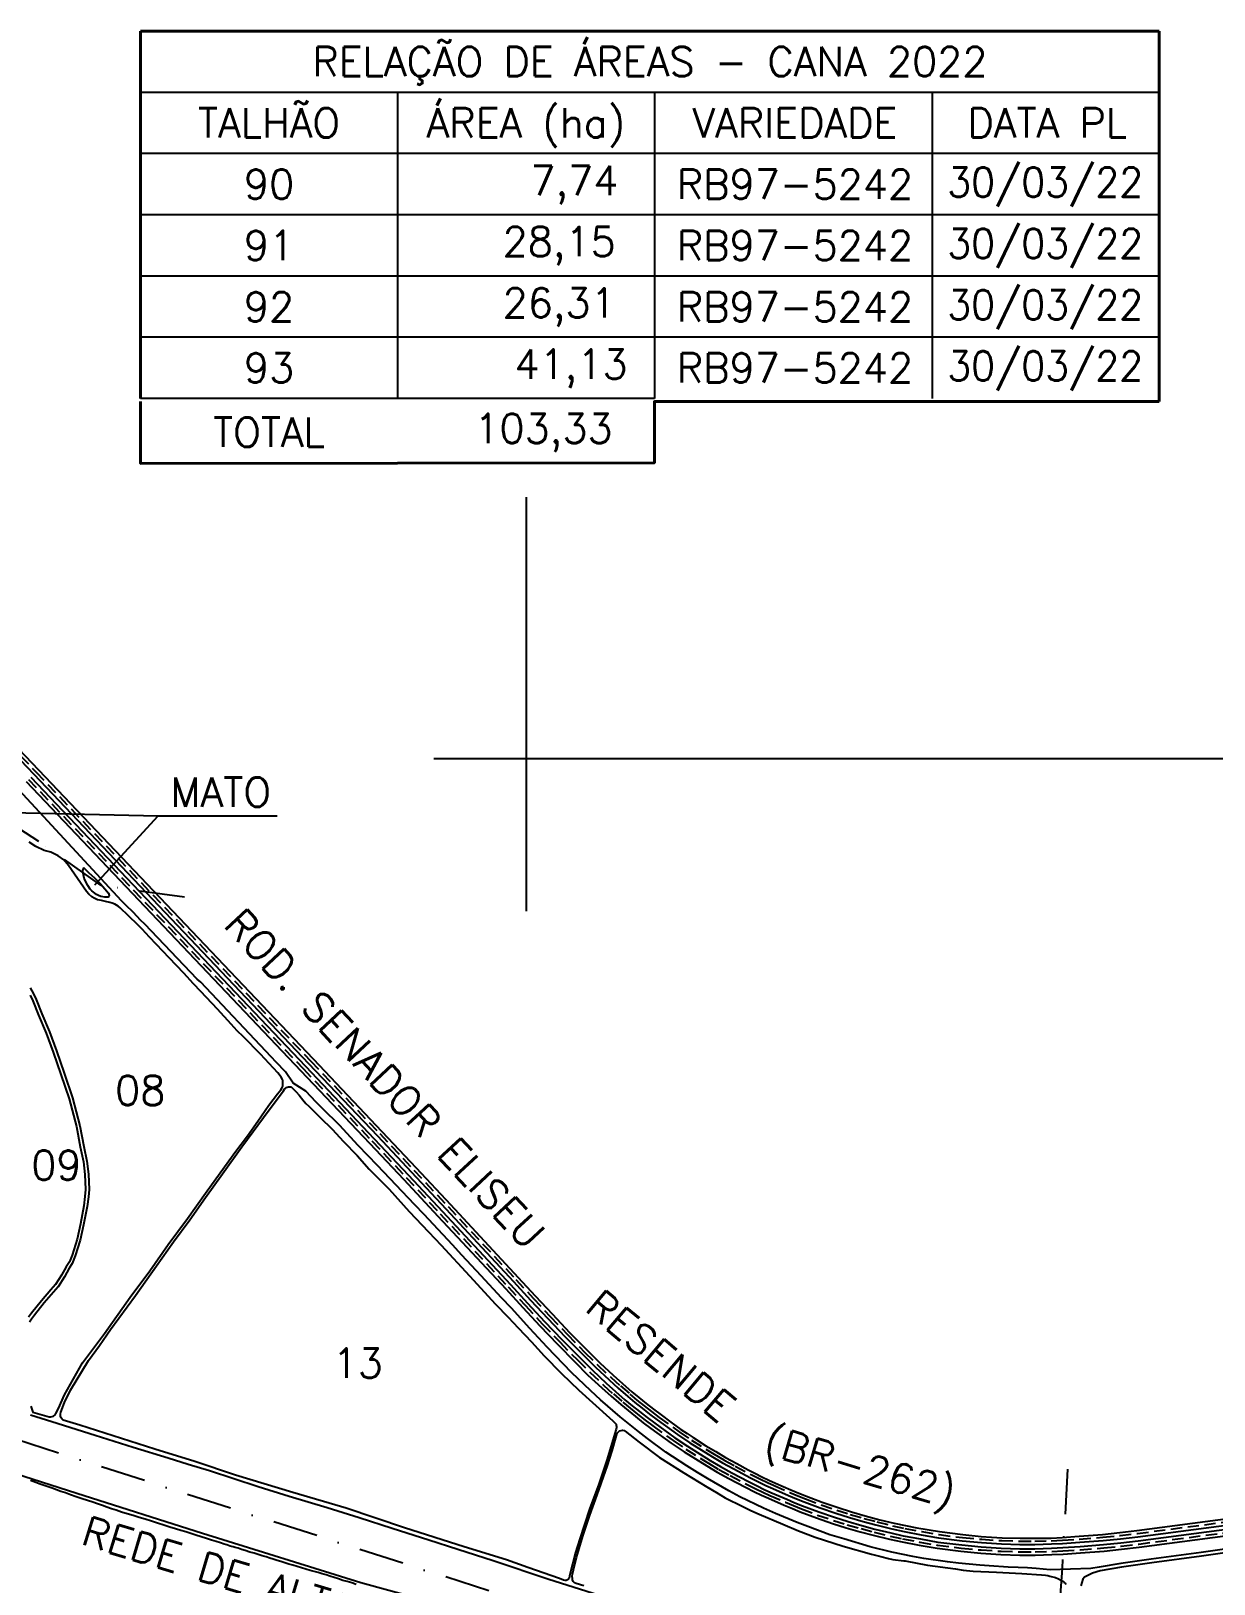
# Model space of a CAD drawing. Extents: x 725070 to 730320, y 7821509 to 7828934.
# Drawn here: x 727251 to 728562, y 7825386 to 7827106 of the extents above; entities that cross this region are included whole.
import ezdxf
from ezdxf.enums import TextEntityAlignment as Align

# ---------------------------------------------------------------- set-up
doc = ezdxf.new("R2010")
doc.units = 0
doc.header["$MEASUREMENT"] = 0
for name, pattern in [('CONTINUO', [0]), ('DASHDOT', [1, 0.5, -0.25, 0, -0.25]), ('DASHED2', [0.375, 0.25, -0.125])]:
    doc.linetypes.add(name, pattern=pattern)
for name, color, linetype in [('0114000751', 1, 'Continuous'), ('0114000751008', 5, 'Continuous'), ('0114000751009', 5, 'Continuous'), ('0114000751013', 5, 'Continuous'), ('0114000751014', 5, 'Continuous'), ('CONFRONTANTES', 7, 'Continuous'), ('ESTRADA', 1, 'Continuous'), ('MALHA', 8, 'Continuous'), ('MATO', 3, 'Continuous'), ('QUADRO_DE_AREAS_CANA_ANTIGA', 7, 'Continuous'), ('REDE_DE_LUZ', 6, 'DASHDOT'), ('TEXTO', 7, 'Continuous')]:
    doc.layers.add(name, color=color, linetype=linetype)
doc.layers.add('0114000751077', color=5, linetype='Continuous', lineweight=25)
doc.layers.add('0114000751095', color=5, linetype='Continuous', lineweight=25)
doc.styles.add('Simplex', font='simplex.shx')

msp = doc.modelspace()

# ---------------------------------------------------------------- linework, layer by layer
at = {"layer": '0114000751', "flags": 128}
msp.add_lwpolyline([(728586.1, 7825425.8), (728547.5, 7825420.4), (728492.2, 7825412.9), (728458.5, 7825408.2), (728434.6, 7825404), (728425.1, 7825402.6), (728380.2, 7825401.1), (728364.7, 7825402.7), (728355.1, 7825403.3), (728344.8, 7825403.8), (728333.8, 7825404.3), (728312.5, 7825405.5), (728302.3, 7825406.2), (728278.8, 7825408.6), (728266.5, 7825409.9), (728240.2, 7825413.8), (728227.9, 7825416), (728204.9, 7825420.8), (728180.8, 7825426.8), (728151.5, 7825435.4), (728136.1, 7825440), (728111.9, 7825449), (728099.9, 7825453.7), (728075.9, 7825463.5), (728062.6, 7825469.5), (728036.6, 7825481.9), (728024.3, 7825488.6), (728000.7, 7825502.2), (727989.4, 7825509.1), (727977.8, 7825516.4), (727954.3, 7825531.5), (727934, 7825546.5), (727924, 7825554.3), (727904, 7825570.6), (727882.2, 7825589.6), (727871.4, 7825599.4), (727849.8, 7825619.8), (727841, 7825628.9), (727823, 7825648), (727803.8, 7825668.7), (727783.3, 7825690.9), (727772.5, 7825702.5), (727749.7, 7825726.8), (727728.5, 7825749.7), (727718, 7825761.1), (727696.9, 7825783.7), (727686.7, 7825794.7), (727676.1, 7825805.7), (727655.8, 7825827.2), (727635.1, 7825849), (727624.4, 7825860.1), (727613.8, 7825871.3), (727593, 7825893.8), (727574.5, 7825911.8), (727567.1, 7825919.2), (727555.7, 7825931.6), (727541.6, 7825940.3), (727533, 7825952.7), (727522.8, 7825963.5), (727517.4, 7825969.6), (727439.5, 7826052), (727435.1, 7826055.5), (727377.3, 7826116.5), (727372.4, 7826121), (727364.7, 7826129.3), (727356.3, 7826137.6), (727351.3, 7826142.3), (727229, 7826274.8)], dxfattribs=at)
at = {"layer": '0114000751008', "linetype": 'ByBlock'}
for points in [[(727250.9, 7825582.6), (727253.4, 7825575.7), (727263.4, 7825572.8), (727271.3, 7825570.8), (727273.1, 7825570.8), (727276, 7825571.4), (727277.9, 7825572.7), (727278.8, 7825574.2), (727281.6, 7825580), (727288.4, 7825595), (727308.4, 7825630.6), (727332.6, 7825663), (727361, 7825703.3), (727382.7, 7825732.4), (727403, 7825761.4), (727424.6, 7825790.5), (727444.5, 7825818.5), (727465.7, 7825847.6), (727478, 7825864.9), (727491, 7825882.1), (727502.3, 7825898.1), (727514.7, 7825916), (727524.3, 7825928.3), (727528, 7825933), (727529.2, 7825934.9), (727530.1, 7825936.9), (727530.3, 7825939.1), (727530.3, 7825941.3), (727530.2, 7825942.7), (727529.7, 7825944.2), (727528.4, 7825947), (727524.8, 7825951.8), (727505.6, 7825972.4), (727486.7, 7825991.7), (727479.7, 7825998.4), (727472.8, 7826005.5), (727457.9, 7826022.4), (727439.4, 7826041.8), (727431.1, 7826050.4), (727420.4, 7826062.2), (727404.2, 7826079.1), (727390.4, 7826094), (727382.3, 7826102), (727374.2, 7826110.7), (727367.9, 7826117.3), (727360.8, 7826124), (727356.5, 7826128.1), (727352.7, 7826132.1), (727350.1, 7826134.5), (727347.7, 7826136.2), (727345.8, 7826137.5), (727344, 7826138.5), (727341.2, 7826139.6), (727338.6, 7826140.4), (727333.9, 7826141.6), (727329.2, 7826142.5), (727324.9, 7826143.5), (727321, 7826145.2), (727318.5, 7826146.7), (727315.2, 7826149.7), (727312.8, 7826152.7), (727292.7, 7826181.5), (727287.4, 7826187.7), (727281.2, 7826192), (727273, 7826196), (727265.8, 7826197.9), (727256.5, 7826202.5), (727249.3, 7826207.2)], [(727250.1, 7826045.8), (727253.8, 7826039.4), (727256.8, 7826033), (727263.1, 7826017.1), (727271.6, 7825997), (727279.6, 7825976), (727288, 7825951.2), (727297.3, 7825924.2), (727305.3, 7825893.1), (727309.7, 7825870.2), (727313.1, 7825853.7), (727315, 7825839.3), (727315.5, 7825822.5), (727315, 7825814.2), (727313.5, 7825803.6), (727309.5, 7825783.5), (727307.6, 7825774.7), (727305.7, 7825766.5), (727300.2, 7825748.9), (727296.9, 7825740.7), (727293.5, 7825735.3), (727288.3, 7825725.6), (727281.4, 7825714.7), (727276.1, 7825708.6), (727265.8, 7825697.1), (727255, 7825683.2), (727251.8, 7825678.8), (727249.6, 7825675.4)]]:
    msp.add_lwpolyline(points, dxfattribs=at)
at = {"layer": '0114000751009', "linetype": 'ByBlock'}
msp.add_lwpolyline([(727250.3, 7826037.6), (727253.1, 7826031.4), (727259.4, 7826015.6), (727267.9, 7825995.5), (727275.8, 7825974.7), (727284.2, 7825949.9), (727293.5, 7825923), (727301.7, 7825892.4), (727305.8, 7825869.6), (727309.3, 7825853), (727311, 7825839), (727311.5, 7825822.5), (727311, 7825814.6), (727309.6, 7825804.3), (727306.1, 7825784.5), (727302.3, 7825767.4), (727296.7, 7825749.9), (727293.7, 7825742.2), (727290.3, 7825736.8), (727285.1, 7825727.6), (727278.2, 7825717.1), (727273.1, 7825711.2), (727263, 7825699.3), (727251.8, 7825685.6), (727248.6, 7825680.9)], dxfattribs=at)
at = {"layer": '0114000751013', "linetype": 'ByBlock'}
msp.add_lwpolyline([(727540.3, 7825935.6), (727545.1, 7825930.6), (727548.3, 7825926.9), (727552.3, 7825922), (727555.8, 7825917.8), (727558.8, 7825914.7), (727563.2, 7825910.8), (727571.7, 7825902.4), (727584.8, 7825889.3), (727597.2, 7825875.5), (727612.4, 7825860.3), (727625.9, 7825845.2), (727647.8, 7825823), (727670.1, 7825798), (727691.5, 7825775.6), (727705.5, 7825760.8), (727737, 7825726.7), (727765.8, 7825695.6), (727779.8, 7825681.2), (727790.7, 7825669.1), (727805.5, 7825653.7), (727819.7, 7825638.1), (727838.8, 7825618.8), (727858, 7825600.2), (727892.1, 7825569.4), (727895.9, 7825566.2), (727898.3, 7825563.7), (727899.3, 7825562.5), (727899.6, 7825561.2), (727899.7, 7825559.9), (727899.8, 7825558.7), (727899.4, 7825557), (727894.8, 7825541.3), (727889.1, 7825522.7), (727880.1, 7825496.1), (727869.9, 7825468.4), (727859, 7825435.6), (727854.2, 7825420.2), (727848.1, 7825396.1), (727847.2, 7825391.8), (727846.8, 7825391), (727846.3, 7825390.5), (727845.7, 7825390), (727844.8, 7825389.6), (727844, 7825389.5), (727842.8, 7825389.5), (727841.1, 7825389.9), (727836.6, 7825391.5), (727801.6, 7825403.8), (727777.9, 7825412.2), (727730.9, 7825426.6), (727664.9, 7825447.6), (727600.3, 7825469.5), (727541.2, 7825487), (727477.6, 7825506.1), (727432.6, 7825521), (727388.2, 7825534.9), (727305.4, 7825561.3), (727287, 7825566.9), (727285.6, 7825567.9), (727284.6, 7825569.5), (727284, 7825571.5), (727283.9, 7825573.7), (727284.3, 7825575.8), (727288.4, 7825586.7), (727295.1, 7825600.1), (727314.8, 7825632.9), (727327.2, 7825649.6), (727339.3, 7825667.4), (727367, 7825705.2), (727390.1, 7825737.8), (727409.2, 7825764.7), (727427, 7825788.9), (727444.5, 7825813.8), (727463.5, 7825839.7), (727484.9, 7825869.6), (727515.2, 7825910.9), (727530.8, 7825931.8), (727532.1, 7825933.8), (727532.5, 7825934.3), (727533, 7825934.8), (727533.7, 7825935.4), (727534.9, 7825935.9), (727536.3, 7825936.2), (727538, 7825936.2), (727539.5, 7825936.1)], close=True, dxfattribs=at)
at = {"layer": '0114000751014', "linetype": 'ByBlock'}
msp.add_lwpolyline([(727863.6, 7825383.3), (727855.1, 7825386), (727853.1, 7825386.9), (727851.7, 7825388.4), (727851.2, 7825390), (727851, 7825391.6), (727850.8, 7825394), (727850.9, 7825396.3), (727852.2, 7825401.2), (727855.6, 7825414.8), (727862.6, 7825438.4), (727870.3, 7825461.9), (727878.3, 7825484.1), (727889.7, 7825516.6), (727895, 7825533), (727899.9, 7825549.9), (727900.7, 7825552.4), (727901.9, 7825554), (727903.3, 7825555.1), (727905, 7825555.7), (727906.6, 7825555.8), (727908.3, 7825555.6), (727909.5, 7825554.8), (727924.9, 7825542.6), (727947.4, 7825525.6), (727974.3, 7825508.6), (727999.9, 7825493.2), (728010.6, 7825486.9), (728020, 7825480.8), (728039.7, 7825471.5), (728048.5, 7825466.9), (728057.8, 7825462.8), (728084, 7825451.6), (728101.6, 7825444.2), (728119.7, 7825437.4), (728150.8, 7825427.4), (728182.3, 7825418.6), (728192.8, 7825415.8), (728201.1, 7825413.8), (728205.8, 7825412.8), (728218, 7825411.3), (728219.6, 7825411), (728244.5, 7825406.3), (728275.4, 7825402.3), (728283.9, 7825400.7), (728294.8, 7825399.7), (728320.8, 7825398.5), (728348.8, 7825397.2), (728370.7, 7825395.6), (728375.1, 7825395.4), (728377.5, 7825394.9), (728379.9, 7825394.3), (728386.3, 7825392.5), (728389.3, 7825391.3), (728392, 7825389.9), (728394.2, 7825388.7), (728394.9, 7825388.1), (728395.5, 7825387.6), (728396.2, 7825387), (728396.8, 7825386.4), (728397.6, 7825384.9)], dxfattribs=at)
at = {"layer": '0114000751077', "linetype": 'CONTINUO'}
msp.add_lwpolyline([(728586.6, 7825421.8), (728548, 7825416.4), (728492.8, 7825408.9), (728459.2, 7825404.2), (728435.6, 7825400.1), (728427, 7825397.5), (728418.1, 7825393), (728416.5, 7825390.9), (728414.2, 7825383.4)], dxfattribs=at)
at = {"layer": '0114000751095', "linetype": 'ByBlock', "elevation": 705.3}
msp.add_lwpolyline([(727611.4, 7825385), (727606.6, 7825386.6), (727601.6, 7825388.1), (727596.7, 7825389.5), (727591.8, 7825391.1), (727587.1, 7825392.6), (727582.4, 7825394.1), (727578, 7825395.5), (727573.6, 7825396.8), (727569.2, 7825398.1), (727564.8, 7825399.3), (727560.4, 7825400.6), (727555.7, 7825401.9), (727550.9, 7825403.3), (727546.1, 7825404.8), (727541.3, 7825406.2), (727536.8, 7825407.6), (727532.4, 7825408.9), (727528.1, 7825410.3), (727523.8, 7825411.6), (727519.6, 7825412.9), (727515.6, 7825414.2), (727511.6, 7825415.5), (727507.3, 7825416.8), (727502.9, 7825418.1), (727498.4, 7825419.5), (727493.6, 7825420.9), (727488.6, 7825422.5), (727484.3, 7825423.8), (727480.6, 7825425), (727477.5, 7825425.8), (727475.3, 7825426.5), (727473.3, 7825427.1), (727471.9, 7825427.5), (727468.2, 7825428.7), (727465.1, 7825429.6), (727461, 7825430.9), (727456.3, 7825432.5), (727451.1, 7825434.2), (727445.5, 7825436), (727439.6, 7825437.8), (727433.8, 7825439.6), (727428.1, 7825441.4), (727422.6, 7825443.1), (727417.1, 7825444.9), (727411.4, 7825446.6), (727405.1, 7825448.6), (727398.3, 7825450.7), (727391.4, 7825452.9), (727384.5, 7825455.1), (727377.7, 7825457.2), (727371, 7825459.3), (727364.4, 7825461.3), (727357.9, 7825463.2), (727351.6, 7825465.2), (727345.7, 7825467.1), (727340.3, 7825468.8), (727335.2, 7825470.6), (727330.3, 7825472.5), (727324.9, 7825474.3), (727319.6, 7825476.1), (727313.9, 7825477.9), (727307.7, 7825480), (727301.4, 7825482.2), (727295.1, 7825484.3), (727289.3, 7825486.3), (727284.1, 7825488.1), (727279.4, 7825489.8), (727274.8, 7825491.5), (727270.3, 7825493.2), (727265.9, 7825494.7), (727261.4, 7825496.2), (727256.4, 7825498), (727250.8, 7825500)], dxfattribs=at)
at = {"layer": 'ESTRADA', "linetype": 'ByBlock'}
for points in [[(726630.3, 7826947.7), (727259.4, 7826287.3), (727563.7, 7825967.1), (727640, 7825886.8), (727677.9, 7825846.4), (727715.8, 7825805.9), (727790.9, 7825725), (727809.8, 7825704.6), (727828.8, 7825684.3), (727847.9, 7825664.2), (727867.3, 7825644.4), (727881.2, 7825630.6), (727896.2, 7825616.7), (727906.5, 7825607.5), (727916.8, 7825598.5), (727924.6, 7825592), (727932.6, 7825585.6), (727940.8, 7825579.1), (727949.1, 7825572.7), (727960, 7825564.6), (727971.1, 7825556.7), (727977.9, 7825552.1), (727984.7, 7825547.6), (727998.7, 7825538.7), (728009.7, 7825532.1), (728020.7, 7825525.7), (728033.1, 7825518.8), (728045.5, 7825512), (728053.1, 7825508.1), (728060.8, 7825504.3), (728068.4, 7825500.6), (728076.1, 7825497.1), (728093.1, 7825489.7), (728101.7, 7825486.1), (728110.3, 7825482.8), (728127.7, 7825476.3), (728145.2, 7825470.2), (728160.3, 7825465.5), (728175.3, 7825461.1), (728191.4, 7825456.7), (728207.3, 7825452.8), (728219.9, 7825450.2), (728232.6, 7825447.7), (728257.6, 7825443.6), (728283.5, 7825440.3), (728303.8, 7825438.2), (728315.3, 7825437.4), (728326.9, 7825436.7), (728346.8, 7825436.2), (728363.3, 7825436.1), (728381.4, 7825436.4), (728393.6, 7825437.1), (728412.5, 7825438.3), (728438.2, 7825440.5), (728457.3, 7825442.6), (728476.4, 7825444.8), (729168.9, 7825536.1)], [(726939.8, 7826612.8), (727254.3, 7826282.5), (727558.6, 7825962.2), (727634.9, 7825882), (727672.8, 7825841.6), (727710.7, 7825801.2), (727785.8, 7825720.4), (727804.7, 7825699.9), (727823.7, 7825679.5), (727842.9, 7825659.3), (727862.4, 7825639.6), (727876.4, 7825625.6), (727891.5, 7825611.5), (727901.8, 7825602.3), (727912.3, 7825593.2), (727920.2, 7825586.6), (727928.2, 7825580.1), (727936.5, 7825573.6), (727944.9, 7825567.3), (727967.2, 7825551.2), (727981.1, 7825542), (728006.1, 7825526.3), (728017.3, 7825519.7), (728029.7, 7825512.9), (728048.2, 7825503.2), (728057.9, 7825498.3), (728065.4, 7825494.6), (728072.9, 7825491.3), (728090.3, 7825483.6), (728099.1, 7825479.9), (728107.7, 7825476.4), (728125.4, 7825469.7), (728142.8, 7825463.9), (728157.8, 7825459.1), (728172.9, 7825454.8), (728187.2, 7825451), (728204.7, 7825446.6), (728218.4, 7825443.6), (728237.3, 7825440), (728256.6, 7825436.7), (728282.7, 7825433.4), (728304.2, 7825431.5), (728326.3, 7825430), (728346.7, 7825429.4), (728363.4, 7825429.4), (728381.6, 7825429.9), (728393.9, 7825430.5), (728413.1, 7825431.7), (728438.8, 7825433.8), (728458.1, 7825435.6), (728477.2, 7825437.9), (729169.6, 7825529.1)], [(727245.7, 7826274.3), (727550, 7825954.1), (727626.3, 7825873.8), (727664.2, 7825833.5), (727702, 7825793.1), (727777.1, 7825712.3), (727796, 7825691.9), (727815, 7825671.4), (727834.4, 7825651.1), (727854, 7825631.2), (727868.2, 7825617), (727883.5, 7825602.8), (727894, 7825593.4), (727904.6, 7825584.2), (727912.6, 7825577.5), (727920.8, 7825570.9), (727929.3, 7825564.2), (727937.9, 7825557.7), (727960.5, 7825541.5), (727974.7, 7825532), (728000, 7825516.2), (728011.4, 7825509.4), (728024.1, 7825502.4), (728042.8, 7825492.7), (728052.7, 7825487.7), (728060.4, 7825483.9), (728068.1, 7825480.5), (728085.7, 7825472.7), (728094.6, 7825469), (728103.4, 7825465.4), (728121.4, 7825458.6), (728139.1, 7825452.6), (728154.4, 7825447.8), (728169.8, 7825443.4), (728184.2, 7825439.5), (728202.1, 7825435.1), (728216.1, 7825432.1), (728235.2, 7825428.4), (728254.9, 7825425), (728281.4, 7825421.7), (728303.3, 7825419.7), (728325.7, 7825418.2), (728346.5, 7825417.5), (728363.5, 7825417.5), (728382.1, 7825418.1), (728394.6, 7825418.7), (728413.9, 7825419.9), (728439.9, 7825422), (728459.4, 7825423.9), (728478.7, 7825426.2), (729170.9, 7825517.4)], [(727250.9, 7826279.2), (727555.2, 7825959), (727631.5, 7825878.7), (727669.4, 7825838.4), (727707.2, 7825798), (727782.3, 7825717.2), (727801.2, 7825696.7), (727820.2, 7825676.3), (727839.5, 7825656), (727859.1, 7825636.3), (727873.1, 7825622.2), (727888.3, 7825608), (727898.7, 7825598.7), (727909.2, 7825589.6), (727917.2, 7825583), (727925.2, 7825576.4), (727933.6, 7825569.8), (727942.1, 7825563.5), (727964.5, 7825547.3), (727978.5, 7825538), (728003.7, 7825522.3), (728014.9, 7825515.5), (728027.5, 7825508.7), (728046, 7825499), (728055.8, 7825494.1), (728063.4, 7825490.3), (728070.9, 7825487), (728088.5, 7825479.3), (728097.3, 7825475.5), (728106, 7825472), (728123.8, 7825465.3), (728141.3, 7825459.4), (728156.4, 7825454.6), (728171.7, 7825450.3), (728186, 7825446.4), (728203.7, 7825442), (728217.5, 7825439), (728236.5, 7825435.4), (728255.9, 7825432), (728282.2, 7825428.7), (728303.9, 7825426.7), (728326.1, 7825425.3), (728346.7, 7825424.6), (728363.4, 7825424.6), (728381.8, 7825425.2), (728394.2, 7825425.8), (728413.4, 7825426.9), (728439.3, 7825429.1), (728458.6, 7825430.9), (728477.8, 7825433.2), (729170.1, 7825524.4)]]:
    msp.add_lwpolyline(points, dxfattribs=at)
at = {"layer": 'ESTRADA', "linetype": 'DASHED2', "ltscale": 50}
for points in [[(726942.3, 7826615.2), (727256.9, 7826284.9), (727561.1, 7825964.7), (727637.5, 7825884.4), (727675.4, 7825844), (727713.2, 7825803.6), (727788.4, 7825722.8), (727807.3, 7825702.3), (727826.2, 7825681.9), (727845.4, 7825661.8), (727864.9, 7825642.1), (727878.9, 7825628.1), (727893.9, 7825614.1), (727904.2, 7825604.9), (727914.6, 7825595.9), (727922.4, 7825589.3), (727930.4, 7825582.9), (727938.6, 7825576.4), (727947, 7825570.1), (727969.2, 7825554.1), (727983, 7825544.9), (728008, 7825529.3), (728019, 7825522.7), (728031.4, 7825516), (728049.8, 7825506.3), (728059.5, 7825501.5), (728066.9, 7825497.8), (728074.3, 7825494.5), (728091.7, 7825486.9), (728100.5, 7825483.2), (728109, 7825479.7), (728126.6, 7825473), (728143.9, 7825467.2), (728158.8, 7825462.5), (728173.9, 7825458.2), (728188.1, 7825454.4), (728205.5, 7825450), (728219.1, 7825447.1), (728238, 7825443.5), (728257.1, 7825440.2), (728283.1, 7825436.9), (728304.5, 7825435), (728326.5, 7825433.6), (728346.8, 7825432.9), (728363.3, 7825432.9), (728381.4, 7825433.4), (728393.8, 7825434), (728412.8, 7825435.2), (728438.5, 7825437.3), (728457.7, 7825439.1), (728476.8, 7825441.4), (729169.2, 7825532.6)], [(727248.3, 7826276.8), (727552.6, 7825956.5), (727628.9, 7825876.3), (727666.8, 7825835.9), (727704.6, 7825795.5), (727779.7, 7825714.7), (727798.6, 7825694.3), (727817.6, 7825673.8), (727836.9, 7825653.6), (727856.5, 7825633.7), (727870.6, 7825619.6), (727885.9, 7825605.4), (727896.3, 7825596), (727906.9, 7825586.9), (727914.9, 7825580.2), (727923, 7825573.6), (727931.4, 7825567), (727940, 7825560.6), (727962.5, 7825544.4), (727976.6, 7825535), (728001.8, 7825519.2), (728013.1, 7825512.5), (728025.8, 7825505.6), (728044.4, 7825495.8), (728054.2, 7825490.9), (728061.9, 7825487.1), (728069.5, 7825483.7), (728087.1, 7825476), (728096, 7825472.3), (728104.7, 7825468.7), (728122.6, 7825461.9), (728140.2, 7825456), (728155.4, 7825451.2), (728170.7, 7825446.8), (728185.1, 7825443), (728202.9, 7825438.5), (728216.8, 7825435.5), (728235.8, 7825431.9), (728255.4, 7825428.5), (728281.8, 7825425.2), (728303.6, 7825423.2), (728325.9, 7825421.8), (728346.6, 7825421.1), (728363.5, 7825421.1), (728381.9, 7825421.6), (728394.4, 7825422.2), (728413.6, 7825423.4), (728439.6, 7825425.5), (728459, 7825427.4), (728478.3, 7825429.7), (729170.5, 7825520.9)]]:
    msp.add_lwpolyline(points, dxfattribs=at)
at = {"layer": 'MALHA'}
for points in [[(727800, 7826130.9), (727800, 7826589.3)], [(727697.5, 7826300), (728845.5, 7826300)]]:
    msp.add_lwpolyline(points, dxfattribs=at)
at = {"layer": 'MATO', "linetype": 'ByBlock'}
msp.add_lwpolyline([(727314.9, 7826173.7), (727321.8, 7826167.4), (727328.2, 7826161.2), (727332.9, 7826155.6), (727336.9, 7826150.7), (727337.8, 7826148.2), (727337.4, 7826146.7), (727336.6, 7826146.2), (727333.1, 7826146.3), (727328.5, 7826147.2), (727326.1, 7826148.1), (727323.8, 7826149.4), (727320.4, 7826152), (727318.6, 7826153.4), (727316.9, 7826155.1), (727314.3, 7826159.1), (727311.5, 7826164), (727310.2, 7826167.3), (727308.6, 7826174.6), (727308.6, 7826175.8), (727308.9, 7826177), (727309.2, 7826177.9), (727309.9, 7826178.7)], close=True, dxfattribs=at)
at = {"layer": 'QUADRO_DE_AREAS_CANA_ANTIGA', "color": 174, "linetype": 'ByBlock', "lineweight": 40}
for p, q in [((727372.6, 7827105.8), (728501, 7827105.8)), ((727372.6, 7826698.7), (727372.6, 7827105.8)), ((728501, 7826695.3), (728501, 7827105.8))]:
    msp.add_line(p, q, dxfattribs=at)
at = {"layer": 'QUADRO_DE_AREAS_CANA_ANTIGA', "linetype": 'Continuous'}
for p, q in [((728501, 7827037.9), (727372.6, 7827037.9)), ((727657.2, 7827037.9), (727657.2, 7826698.7)), ((727941.8, 7827037.9), (727941.8, 7826698.7)), ((728249.4, 7827037.9), (728249.4, 7826698.7)), ((728501, 7826970.1), (727372.6, 7826970.1)), ((728501, 7826902.2), (727372.6, 7826902.2)), ((728501, 7826834.4), (727372.6, 7826834.4)), ((728501, 7826766.5), (727372.6, 7826766.5)), ((727941.8, 7826698.7), (727372.6, 7826698.7))]:
    msp.add_line(p, q, dxfattribs=at)
at = {"layer": 'QUADRO_DE_AREAS_CANA_ANTIGA', "color": 174, "linetype": 'ByBlock', "lineweight": 40}
msp.add_lwpolyline([(728501, 7826695.3), (727941.8, 7826695.3), (727941.8, 7826627.5), (727372.6, 7826626.9), (727372.6, 7826695.3)], dxfattribs=at)
at = {"layer": 'REDE_DE_LUZ', "ltscale": 100}
for points in [[(727421.2, 7826146.2), (727329.1, 7826159.1), (727259.8, 7826207.9), (727224, 7826231.4), (727117.3, 7826304.7), (727010.3, 7826378.9), (726902.8, 7826453.6), (726794.7, 7826527.1), (726689.6, 7826602.3), (726581.6, 7826675.9)], [(729474.4, 7824828.8), (726410.2, 7825809.5)], [(728399.3, 7825512.7), (728393.5, 7825403.2), (728382.9, 7825253.6), (728377.4, 7825137.4), (728598.9, 7824037.1)]]:
    msp.add_lwpolyline(points, dxfattribs=at)
at = {"layer": 'REDE_DE_LUZ', "linetype": 'ByBlock', "ltscale": 100}
for points in [[(727678.6, 7825369.8), (727616.5, 7825386.9), (727441.2, 7825441.4), (727302, 7825485.6), (727154.1, 7825532.9), (727060.4, 7825562), (726999, 7825584), (726961.3, 7825597.1), (726912.6, 7825613.6), (726836.5, 7825639), (726809.8, 7825649.8), (726793.5, 7825653.7), (726785.8, 7825655.2), (726816.7, 7825712.2)], [(727250.8, 7825572.9), (727274.1, 7825565.4), (727322.2, 7825550.4), (727364.4, 7825537), (727403, 7825525.1), (727425.3, 7825518.2), (727449.1, 7825511.1), (727502.7, 7825493.6), (727537, 7825482.9), (727579.1, 7825470.2), (727614.8, 7825459.1), (727651.2, 7825447.4), (727691.9, 7825434.3), (727724.2, 7825424.2), (727763, 7825411.4), (727824.9, 7825391), (727880, 7825373.5)]]:
    msp.add_lwpolyline(points, dxfattribs=at)
at = {"layer": 'TEXTO', "linetype": 'Continuous'}
for points in [[(727229.1, 7826240.1), (727391.9, 7826236.5), (727523.9, 7826236.5)], [(727321.9, 7826159.9), (727391.9, 7826236.5)]]:
    msp.add_lwpolyline(points, dxfattribs=at)

# ---------------------------------------------------------------- texts
at = {"layer": 'CONFRONTANTES', "linetype": 'Continuous', "style": 'Simplex'}
for s, rotation, p in [('ROD. SENADOR ELISEU', 313, (727463.2, 7826114.7)), ('RESENDE', 320, (727863.3, 7825689)), ('(BR-262)', 343.6075, (728061.1, 7825530.9))]:
    msp.add_text(s, height=32.5, rotation=rotation, dxfattribs=at).set_placement(p)
at = {"layer": 'QUADRO_DE_AREAS_CANA_ANTIGA', "linetype": 'Continuous', "style": 'Simplex'}
for s, p in [('RELAÇÃO DE ÁREAS - CANA 2022', (727936.8, 7827071.9)), ('TALHÃO', (727514.9, 7827004)), ('ÁREA (ha)', (727799.5, 7827004)), ('VARIEDADE', (728097.5, 7827004)), ('DATA PL', (728377.1, 7827004)), ('90', (727514.9, 7826936.1)), ('RB97-5242', (728097.5, 7826936.1)), ('91', (727514.9, 7826868.3)), ('RB97-5242', (728097.5, 7826868.3)), ('92', (727514.9, 7826800.4)), ('RB97-5242', (728097.5, 7826800.4)), ('93', (727514.9, 7826732.6)), ('RB97-5242', (728097.5, 7826732.6)), ('TOTAL', (727514.9, 7826661.4))]:
    msp.add_text(s, height=32.5, dxfattribs=at).set_placement(p, align=Align.MIDDLE_CENTER)
for s, p in [('7,74', (727804.5, 7826924.1)), ('28,15', (727773.6, 7826856.3)), ('26,31', (727773.6, 7826788.4)), ('41,13', (727786.7, 7826720.6)), ('103,33', (727742.3, 7826649.4))]:
    msp.add_text(s, height=32.5, dxfattribs=at).set_placement(p)
at = {"layer": 'QUADRO_DE_AREAS_CANA_ANTIGA', "linetype": 'Continuous', "style": 'Simplex', "width": 0.95}
for p in [(728374.7, 7826938.4), (728374.7, 7826870.5), (728374.7, 7826802.6), (728374.7, 7826734.8)]:
    msp.add_text('30/03/22', height=32.5, dxfattribs=at).set_placement(p, align=Align.MIDDLE_CENTER)
at = {"layer": 'TEXTO', "linetype": 'Continuous', "style": 'Simplex'}
for s, p in [('MATO', (727461.4, 7826236.8)), ('08', (727372.2, 7825906.3)), ('09', (727279.3, 7825823.5)), ('13', (727613.1, 7825604.2))]:
    msp.add_text(s, height=32.5, dxfattribs=at).set_placement(p, align=Align.BOTTOM_CENTER)
at = {"layer": 'TEXTO', "color": 6, "linetype": 'Continuous', "style": 'Simplex'}
msp.add_text('REDE DE ALTA TENSÃO', height=32.5, rotation=343, dxfattribs=at).set_placement((727305.3, 7825430.2))

doc.saveas('drawing.dxf')
